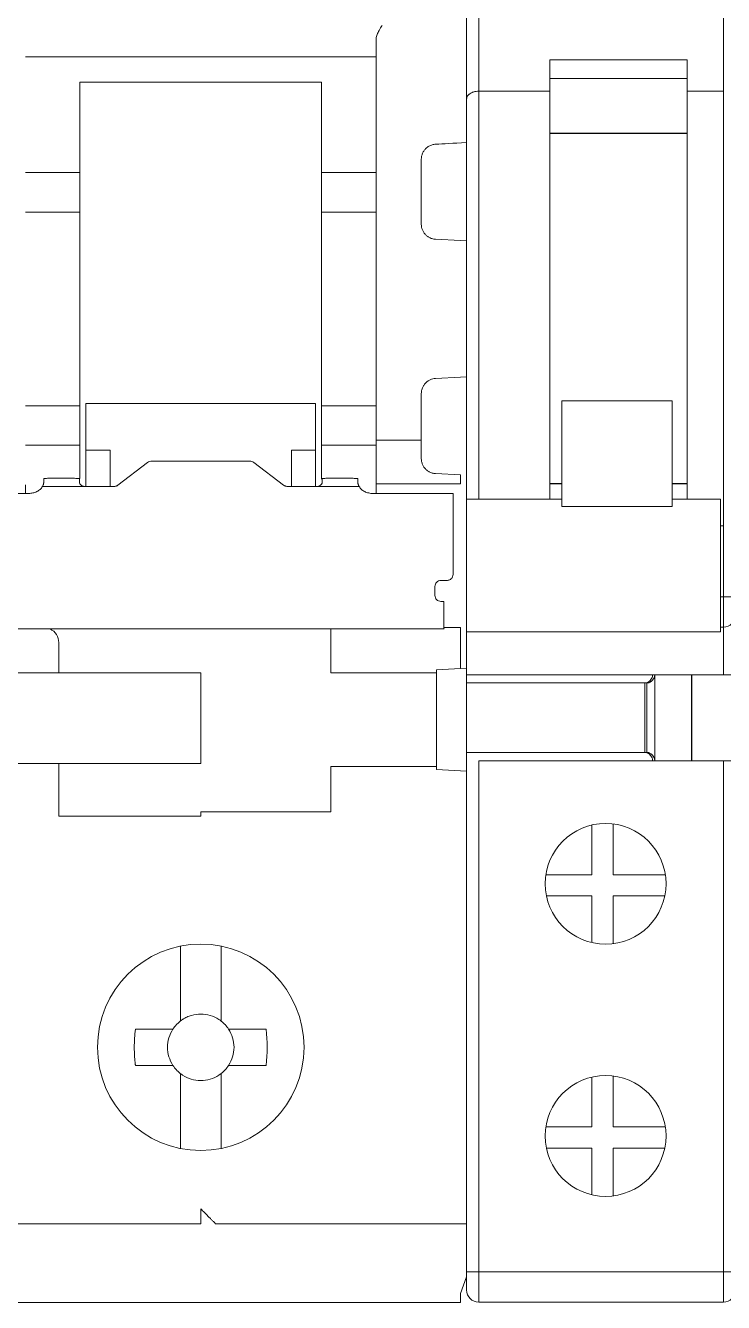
# Model space of a CAD drawing. Header units: millimetres. Extents: x 1359 to 3577, y 1336 to 3557.
# Drawn here: x 1926.07 to 1949.17, y 2922.52 to 2964.8 of the extents above; entities that cross this region are included whole.
import ezdxf

# ---------------------------------------------------------------- set-up
doc = ezdxf.new("R2010")
doc.units = ezdxf.units.MM
doc.layers.add('000-PI-Oprema', color=30, linetype='Continuous', lineweight=5)

msp = doc.modelspace()

# ---------------------------------------------------------------- linework, layer by layer
at = {"layer": '000-PI-Oprema', "color": 0, "linetype": 'ByBlock', "lineweight": 0}
for p, q in [((1940.671, 2962.371), (1940.671, 2988.982)), ((1941.071, 2962.625), (1941.071, 2988.982)), ((1949.171, 2962.625), (1949.171, 2988.982)), ((1943.421, 2962.625), (1943.421, 2963.667)), ((1947.971, 2963.667), (1943.421, 2963.667)), ((1947.971, 2963.667), (1947.971, 2962.625)), ((1947.971, 2963.051), (1943.421, 2963.051)), ((1940.671, 2949.121), (1940.671, 2962.371)), ((1943.421, 2962.625), (1941.071, 2962.625)), ((1941.071, 2962.625), (1941.071, 2949.121)), ((1943.421, 2962.625), (1943.421, 2949.121)), ((1949.171, 2962.625), (1947.971, 2962.625)), ((1947.971, 2949.121), (1947.971, 2962.625)), ((1949.171, 2948.238), (1949.171, 2962.625)), ((1947.971, 2961.238), (1943.421, 2961.238)), ((1947.971, 2961.232), (1943.421, 2961.232)), ((1946.071, 2961.238), (1946.071, 2961.232)), ((1943.821, 2952.373), (1943.821, 2948.875)), ((1947.471, 2952.373), (1943.821, 2952.373)), ((1947.471, 2952.373), (1947.471, 2948.875)), ((1943.421, 2949.632), (1943.821, 2949.632)), ((1943.821, 2949.626), (1943.421, 2949.626)), ((1947.471, 2949.632), (1947.971, 2949.632)), ((1947.971, 2949.626), (1947.471, 2949.626)), ((1940.671, 2923.532), (1940.671, 2949.121)), ((1943.821, 2949.121), (1940.671, 2949.121)), ((1947.471, 2948.875), (1943.821, 2948.875)), ((1949.071, 2949.121), (1947.471, 2949.121)), ((1949.071, 2949.121), (1949.071, 2944.721)), ((1949.171, 2948.238), (1949.071, 2948.238)), ((1949.171, 2945.882), (1949.171, 2948.238)), ((1949.071, 2945.882), (1949.171, 2945.882)), ((1949.571, 2945.882), (1949.171, 2945.882)), ((1949.171, 2944.882), (1949.171, 2945.882)), ((1940.671, 2944.721), (1949.071, 2944.721)), ((1949.071, 2944.882), (1949.171, 2944.882)), ((1949.171, 2943.307), (1949.171, 2944.882)), ((1940.671, 2943.307), (1949.171, 2943.307)), ((1940.671, 2943.032), (1946.564, 2943.032)), ((1946.564, 2943.032), (1946.636, 2943.032)), ((1946.564, 2943.032), (1946.564, 2940.732)), ((1946.636, 2943.032), (1946.636, 2940.732)), ((1946.65, 2943.032), (1946.636, 2943.032)), ((1946.898, 2943.307), (1946.898, 2940.457)), ((1948.119, 2943.307), (1948.119, 2940.457)), ((1948.121, 2943.307), (1948.121, 2940.457)), ((1949.571, 2943.307), (1949.171, 2943.307)), ((1946.564, 2940.732), (1940.671, 2940.732)), ((1941.071, 2940.457), (1949.171, 2940.457)), ((1941.071, 2923.532), (1941.071, 2940.457)), ((1946.636, 2940.732), (1946.564, 2940.732)), ((1946.65, 2940.732), (1946.636, 2940.732)), ((1949.171, 2940.457), (1949.571, 2940.457)), ((1949.171, 2923.532), (1949.171, 2940.457)), ((1944.82, 2938.33), (1944.82, 2936.682)), ((1945.52, 2938.366), (1945.52, 2936.682)), ((1943.294, 2936.682), (1944.82, 2936.682)), ((1945.52, 2936.682), (1947.249, 2936.682)), ((1944.82, 2935.982), (1943.312, 2935.982)), ((1944.82, 2935.982), (1944.82, 2934.433)), ((1945.52, 2934.397), (1945.52, 2935.982)), ((1947.231, 2935.982), (1945.52, 2935.982)), ((1944.82, 2929.98), (1944.82, 2928.332)), ((1945.52, 2930.016), (1945.52, 2928.332)), ((1943.294, 2928.332), (1944.82, 2928.332)), ((1945.52, 2928.332), (1947.249, 2928.332)), ((1943.312, 2927.632), (1944.82, 2927.632)), ((1944.82, 2927.632), (1944.82, 2926.083)), ((1945.52, 2926.047), (1945.52, 2927.632)), ((1947.231, 2927.632), (1945.52, 2927.632)), ((1940.671, 2922.932), (1940.671, 2923.532)), ((1941.071, 2923.532), (1940.671, 2923.532)), ((1941.071, 2923.532), (1949.171, 2923.532)), ((1941.071, 2922.532), (1941.071, 2923.532)), ((1949.571, 2923.532), (1949.171, 2923.532)), ((1949.171, 2922.532), (1949.171, 2923.532)), ((1941.071, 2922.532), (1949.171, 2922.532))]:
    msp.add_line(p, q, dxfattribs=at)
at = {"layer": '000-PI-Oprema', "color": 0, "lineweight": 0}
for p, q in [((1937.671, 2963.771), (1926.071, 2963.771)), ((1927.871, 2962.1), (1927.871, 2962.925)), ((1935.871, 2962.925), (1927.871, 2962.925)), ((1935.871, 2962.925), (1935.871, 2962.1)), ((1927.871, 2962.1), (1927.871, 2959.936)), ((1935.871, 2959.936), (1935.871, 2962.1)), ((1940.671, 2960.543), (1940.671, 2957.669)), ((1926.071, 2959.936), (1927.871, 2959.936)), ((1927.871, 2959.936), (1927.871, 2958.625)), ((1935.871, 2958.625), (1935.871, 2959.936)), ((1935.871, 2959.936), (1937.671, 2959.936)), ((1927.871, 2958.625), (1926.071, 2958.625)), ((1927.871, 2958.625), (1927.871, 2952.213)), ((1935.871, 2952.213), (1935.871, 2958.625)), ((1937.671, 2958.625), (1935.871, 2958.625)), ((1939.645, 2957.723), (1940.471, 2957.679)), ((1940.471, 2957.679), (1940.671, 2957.669)), ((1940.471, 2953.159), (1939.645, 2953.115)), ((1940.671, 2953.169), (1940.471, 2953.159)), ((1940.671, 2953.169), (1940.671, 2951.996)), ((1926.071, 2952.213), (1927.871, 2952.213)), ((1927.871, 2952.213), (1927.871, 2950.902)), ((1928.071, 2950.739), (1928.071, 2952.29)), ((1928.071, 2952.29), (1935.671, 2952.29)), ((1935.671, 2952.29), (1935.671, 2950.739)), ((1935.871, 2952.29), (1935.866, 2952.29)), ((1935.871, 2950.902), (1935.871, 2952.213)), ((1935.871, 2952.213), (1937.671, 2952.213)), ((1939.171, 2951.068), (1937.671, 2951.068)), ((1927.871, 2950.902), (1926.071, 2950.902)), ((1927.871, 2950.902), (1927.871, 2949.799)), ((1928.071, 2950.739), (1928.871, 2950.739)), ((1928.071, 2949.537), (1928.071, 2950.739)), ((1928.871, 2950.739), (1928.871, 2949.537)), ((1934.871, 2950.739), (1935.671, 2950.739)), ((1934.871, 2949.537), (1934.871, 2950.739)), ((1935.671, 2950.739), (1935.671, 2949.537)), ((1935.871, 2949.778), (1935.871, 2950.902)), ((1935.871, 2950.902), (1937.671, 2950.902)), ((1929.13, 2949.582), (1930.113, 2950.335)), ((1930.254, 2950.38), (1933.488, 2950.38)), ((1933.63, 2950.335), (1934.613, 2949.582)), ((1926.671, 2949.714), (1926.671, 2949.792)), ((1927.654, 2949.81), (1926.871, 2949.81)), ((1927.854, 2949.792), (1927.854, 2949.714)), ((1935.888, 2949.714), (1935.888, 2949.792)), ((1936.872, 2949.81), (1936.088, 2949.81)), ((1937.072, 2949.792), (1937.072, 2949.714)), ((1937.671, 2949.319), (1937.671, 2949.742)), ((1939.645, 2949.966), (1940.471, 2949.922)), ((1919.972, 2949.307), (1926.171, 2949.307)), ((1926.071, 2949.59), (1926.071, 2949.307)), ((1926.629, 2949.537), (1928.054, 2949.537)), ((1928.988, 2949.537), (1928.054, 2949.537)), ((1935.688, 2949.537), (1934.754, 2949.537)), ((1937.113, 2949.537), (1935.688, 2949.537)), ((1937.572, 2949.307), (1940.221, 2949.307)), ((1940.471, 2949.622), (1937.671, 2949.622)), ((1940.221, 2949.307), (1940.221, 2948.694)), ((1940.221, 2946.629), (1940.221, 2948.037)), ((1940.021, 2946.429), (1939.821, 2946.429)), ((1939.621, 2946.23), (1939.621, 2945.931)), ((1940.671, 2946.036), (1940.671, 2945.869)), ((1939.821, 2945.732), (1939.921, 2945.732)), ((1939.921, 2945.642), (1939.921, 2945.732)), ((1940.671, 2945.719), (1940.671, 2943.521)), ((1910.321, 2944.821), (1935.821, 2944.821)), ((1935.821, 2944.821), (1939.922, 2944.821)), ((1936.171, 2944.821), (1936.171, 2943.369)), ((1940.471, 2944.869), (1939.921, 2944.869)), ((1940.471, 2944.869), (1940.471, 2943.511)), ((1927.171, 2943.369), (1927.171, 2944.369)), ((1924.071, 2943.369), (1927.171, 2943.369)), ((1927.571, 2943.369), (1927.171, 2943.369)), ((1931.871, 2943.369), (1927.571, 2943.369)), ((1931.871, 2940.369), (1931.871, 2943.369)), ((1936.571, 2943.369), (1936.171, 2943.369)), ((1936.571, 2943.369), (1939.671, 2943.369)), ((1939.671, 2943.469), (1940.471, 2943.511)), ((1939.671, 2943.369), (1939.671, 2943.469)), ((1939.671, 2940.269), (1939.671, 2943.369)), ((1940.671, 2943.521), (1940.471, 2943.511)), ((1940.671, 2943.521), (1940.671, 2940.117)), ((1940.676, 2941.069), (1940.671, 2941.069)), ((1927.171, 2940.369), (1924.071, 2940.369)), ((1927.171, 2938.619), (1927.171, 2940.369)), ((1927.171, 2940.369), (1927.571, 2940.369)), ((1927.571, 2940.369), (1931.871, 2940.369)), ((1936.571, 2940.269), (1936.171, 2940.269)), ((1936.171, 2938.769), (1936.171, 2940.269)), ((1936.571, 2940.269), (1939.671, 2940.269)), ((1939.671, 2940.169), (1939.671, 2940.269)), ((1940.471, 2940.127), (1939.671, 2940.169)), ((1940.671, 2940.117), (1940.471, 2940.127)), ((1940.671, 2940.117), (1940.671, 2925.969)), ((1931.871, 2938.769), (1931.871, 2938.619)), ((1931.871, 2938.769), (1936.171, 2938.769)), ((1931.871, 2938.619), (1927.171, 2938.619)), ((1940.671, 2936.469), (1940.676, 2936.469)), ((1931.196, 2934.32), (1931.196, 2934.245)), ((1931.196, 2934.245), (1931.196, 2932.125)), ((1932.546, 2934.245), (1932.546, 2934.32)), ((1932.546, 2931.837), (1932.546, 2934.245)), ((1929.707, 2931.569), (1930.565, 2931.569)), ((1934.035, 2931.569), (1933.177, 2931.569)), ((1930.565, 2930.369), (1929.707, 2930.369)), ((1934.035, 2930.369), (1933.177, 2930.369)), ((1931.196, 2929.813), (1931.196, 2927.693)), ((1932.546, 2927.693), (1932.546, 2929.813)), ((1931.196, 2927.693), (1931.196, 2927.618)), ((1932.546, 2927.618), (1932.546, 2927.693)), ((1940.671, 2925.969), (1940.671, 2923.369)), ((1931.871, 2925.119), (1923.071, 2925.119)), ((1940.671, 2925.119), (1932.371, 2925.119)), ((1940.671, 2923.369), (1940.471, 2922.819)), ((1928.071, 2922.519), (1923.271, 2922.519)), ((1928.071, 2922.519), (1935.691, 2922.519)), ((1940.471, 2922.519), (1935.691, 2922.519))]:
    msp.add_line(p, q, dxfattribs=at)
at = {"layer": '000-PI-Oprema', "color": 0, "linetype": 'ByBlock', "lineweight": 0}
for centre in [(1945.271, 2936.382), (1945.271, 2928.032)]:
    msp.add_circle(centre, 2, dxfattribs=at)
at = {"layer": '000-PI-Oprema', "color": 0, "lineweight": 0}
msp.add_circle((1931.871, 2930.969), 3.418, dxfattribs=at)
at = {"layer": '000-PI-Oprema', "color": 0, "linetype": 'ByBlock', "lineweight": 0}
for centre, start, end in [((1949.171, 2945.282), 270, 0), ((1941.071, 2922.932), 180, 270), ((1949.171, 2922.932), 270, 0)]:
    msp.add_arc(centre, 0.4, start, end, dxfattribs=at)
at = {"layer": '000-PI-Oprema', "color": 0, "lineweight": 0}
for centre, radius, start, end in [((1926.671, 2944.369), 0.5, 0, 64.7859), ((1931.871, 2930.969), 1.1, 136.9319, 146.9443), ((1931.871, 2930.969), 1.1, 135, 136.9319), ((1931.871, 2930.969), 1.1, 133.0681, 135), ((1931.871, 2930.969), 1.1, 123.0557, 133.0681), ((1931.871, 2930.969), 1.1, 46.9319, 56.9443), ((1931.871, 2930.969), 1.1, 45, 46.9319), ((1931.871, 2930.969), 1.1, 43.0681, 45), ((1931.871, 2930.969), 1.1, 33.0557, 43.0681), ((1931.871, 2930.969), 1.1, 213.0557, 223.0681), ((1931.871, 2930.969), 1.1, 223.0681, 225), ((1931.871, 2930.969), 1.1, 315, 316.9319), ((1931.871, 2930.969), 1.1, 316.9319, 326.9443), ((1931.871, 2930.969), 1.1, 225, 226.9319), ((1931.871, 2930.969), 1.1, 226.9319, 236.9443), ((1931.871, 2930.969), 1.1, 303.0557, 313.0681), ((1931.871, 2930.969), 1.1, 313.0681, 315)]:
    msp.add_arc(centre, radius, start, end, dxfattribs=at)
for points, knots in [([(1937.671, 2964.312), (1937.672, 2964.333), (1937.674, 2964.376), (1937.689, 2964.443), (1937.71, 2964.509), (1937.74, 2964.576), (1937.791, 2964.675), (1937.838, 2964.749), (1937.871, 2964.802)], [0, 0, 0, 0, 0.117336, 0.242611, 0.377617, 0.505972, 0.652001, 1, 1, 1, 1]), ([(1940.671, 2964.802), (1940.671, 2964.77), (1940.671, 2964.705), (1940.671, 2964.61), (1940.671, 2964.515), (1940.671, 2964.388), (1940.671, 2964.231), (1940.671, 2964.055), (1940.671, 2963.895), (1940.671, 2963.758), (1940.671, 2963.643), (1940.671, 2963.588), (1940.671, 2963.56)], [0, 0, 0, 0, 0.061391, 0.122427, 0.18342, 0.24468, 0.372209, 0.500076, 0.627605, 0.755472, 0.877481, 1, 1, 1, 1]), ([(1937.671, 2964.158), (1937.671, 2964.168), (1937.671, 2964.187), (1937.671, 2964.223), (1937.671, 2964.264), (1937.671, 2964.296), (1937.671, 2964.312)], [0, 0, 0, 0, 0.251193, 0.5, 0.748807, 1, 1, 1, 1]), ([(1937.671, 2961.096), (1937.671, 2961.179), (1937.671, 2961.346), (1937.671, 2961.588), (1937.671, 2961.822), (1937.671, 2962.05), (1937.671, 2962.27), (1937.671, 2962.483), (1937.671, 2962.688), (1937.671, 2962.952), (1937.671, 2963.262), (1937.671, 2963.598), (1937.671, 2963.901), (1937.671, 2964.072), (1937.671, 2964.158)], [0, 0, 0, 0, 0.062754, 0.125301, 0.187708, 0.250043, 0.312375, 0.374772, 0.437302, 0.500033, 0.625237, 0.749935, 0.874674, 1, 1, 1, 1]), ([(1940.671, 2963.56), (1940.671, 2963.523), (1940.671, 2963.45), (1940.671, 2963.33), (1940.671, 2963.203), (1940.671, 2963.069), (1940.671, 2962.928), (1940.671, 2962.779), (1940.671, 2962.623), (1940.671, 2962.405), (1940.671, 2962.116), (1940.671, 2961.744), (1940.671, 2961.349), (1940.671, 2961.066), (1940.671, 2960.925)], [0, 0, 0, 0, 0.062728, 0.125272, 0.18769, 0.250045, 0.312396, 0.374803, 0.437328, 0.500029, 0.625194, 0.749922, 0.874696, 1, 1, 1, 1]), ([(1937.671, 2959.702), (1937.671, 2959.774), (1937.671, 2959.916), (1937.671, 2960.124), (1937.671, 2960.328), (1937.671, 2960.527), (1937.671, 2960.722), (1937.671, 2960.912), (1937.671, 2961.035), (1937.671, 2961.096)], [0, 0, 0, 0, 0.143512, 0.28637, 0.428834, 0.571166, 0.71363, 0.856488, 1, 1, 1, 1]), ([(1939.645, 2960.872), (1939.627, 2960.871), (1939.589, 2960.868), (1939.533, 2960.855), (1939.478, 2960.835), (1939.423, 2960.809), (1939.371, 2960.774), (1939.316, 2960.727), (1939.258, 2960.661), (1939.21, 2960.574), (1939.177, 2960.474), (1939.173, 2960.407), (1939.171, 2960.373)], [0, 0, 0, 0, 0.067869, 0.138425, 0.211987, 0.288836, 0.369219, 0.453352, 0.573685, 0.721104, 0.860335, 1, 1, 1, 1]), ([(1939.171, 2960.373), (1939.171, 2960.307), (1939.171, 2960.176), (1939.171, 2959.975), (1939.171, 2959.838), (1939.171, 2959.769)], [0, 0, 0, 0, 0.333419, 0.666581, 1, 1, 1, 1]), ([(1937.671, 2951.135), (1937.671, 2951.249), (1937.671, 2951.477), (1937.671, 2951.823), (1937.671, 2952.171), (1937.671, 2952.521), (1937.671, 2952.874), (1937.671, 2953.471), (1937.671, 2954.319), (1937.671, 2955.419), (1937.671, 2956.519), (1937.671, 2957.486), (1937.671, 2958.317), (1937.671, 2959.017), (1937.671, 2959.474), (1937.671, 2959.702)], [0, 0, 0, 0, 0.041431, 0.082793, 0.124119, 0.165441, 0.206793, 0.248207, 0.374079, 0.500012, 0.625883, 0.751817, 0.834548, 0.917188, 1, 1, 1, 1]), ([(1939.171, 2959.769), (1939.171, 2959.668), (1939.171, 2959.465), (1939.171, 2959.157), (1939.171, 2958.848), (1939.171, 2958.536), (1939.171, 2958.327), (1939.171, 2958.222)], [0, 0, 0, 0, 0.200123, 0.400061, 0.599939, 0.799877, 1, 1, 1, 1]), ([(1939.645, 2957.723), (1939.624, 2957.724), (1939.582, 2957.728), (1939.521, 2957.744), (1939.453, 2957.77), (1939.38, 2957.812), (1939.308, 2957.874), (1939.249, 2957.949), (1939.205, 2958.034), (1939.176, 2958.126), (1939.173, 2958.19), (1939.171, 2958.222)], [0, 0, 0, 0, 0.082209, 0.16366, 0.245689, 0.369303, 0.493372, 0.618767, 0.744744, 0.872104, 1, 1, 1, 1]), ([(1940.671, 2957.669), (1940.671, 2957.563), (1940.671, 2957.35), (1940.671, 2957.03), (1940.671, 2956.709), (1940.671, 2956.388), (1940.671, 2956.066), (1940.671, 2955.743), (1940.671, 2955.338), (1940.671, 2954.853), (1940.671, 2954.289), (1940.671, 2953.727), (1940.671, 2953.355), (1940.671, 2953.169)], [0, 0, 0, 0, 0.071572, 0.143012, 0.214372, 0.285701, 0.357051, 0.428472, 0.500015, 0.625079, 0.749917, 0.8748, 1, 1, 1, 1]), ([(1939.171, 2952.616), (1939.172, 2952.637), (1939.174, 2952.68), (1939.186, 2952.743), (1939.21, 2952.813), (1939.249, 2952.889), (1939.308, 2952.964), (1939.38, 2953.026), (1939.462, 2953.073), (1939.551, 2953.105), (1939.614, 2953.112), (1939.645, 2953.115)], [0, 0, 0, 0, 0.085573, 0.170275, 0.255463, 0.381339, 0.506835, 0.630803, 0.754517, 0.877108, 1, 1, 1, 1]), ([(1939.171, 2952.616), (1939.171, 2952.511), (1939.171, 2952.302), (1939.171, 2951.99), (1939.171, 2951.681), (1939.171, 2951.373), (1939.171, 2951.17), (1939.171, 2951.068)], [0, 0, 0, 0, 0.200123, 0.400061, 0.599939, 0.799877, 1, 1, 1, 1]), ([(1940.671, 2952.019), (1940.671, 2952.005), (1940.671, 2951.977), (1940.671, 2951.754), (1940.671, 2951.406), (1940.671, 2950.949), (1940.671, 2950.567), (1940.671, 2950.295)], [0, 0, 0, 0, 0.201961, 0.403921, 0.605881, 0.807842, 1, 1, 1, 1]), ([(1937.671, 2949.742), (1937.671, 2949.803), (1937.671, 2949.926), (1937.671, 2950.116), (1937.671, 2950.311), (1937.671, 2950.51), (1937.671, 2950.714), (1937.671, 2950.922), (1937.671, 2951.064), (1937.671, 2951.135)], [0, 0, 0, 0, 0.143512, 0.28637, 0.428834, 0.571166, 0.71363, 0.856488, 1, 1, 1, 1]), ([(1939.171, 2951.068), (1939.171, 2951), (1939.171, 2950.863), (1939.171, 2950.662), (1939.171, 2950.531), (1939.171, 2950.465)], [0, 0, 0, 0, 0.333419, 0.666581, 1, 1, 1, 1]), ([(1939.645, 2949.966), (1939.626, 2949.967), (1939.587, 2949.971), (1939.531, 2949.984), (1939.465, 2950.007), (1939.393, 2950.046), (1939.319, 2950.105), (1939.256, 2950.18), (1939.209, 2950.267), (1939.177, 2950.363), (1939.173, 2950.431), (1939.171, 2950.465)], [0, 0, 0, 0, 0.070997, 0.142096, 0.214572, 0.332081, 0.453288, 0.585757, 0.721078, 0.860541, 1, 1, 1, 1]), ([(1926.671, 2949.663), (1926.671, 2949.655), (1926.67, 2949.638), (1926.661, 2949.607), (1926.649, 2949.573), (1926.636, 2949.549), (1926.629, 2949.537)], [0, 0, 0, 0, 0.256458, 0.506841, 0.753776, 1, 1, 1, 1]), ([(1926.671, 2949.792), (1926.671, 2949.797), (1926.693, 2949.801), (1926.767, 2949.808), (1926.819, 2949.81), (1926.871, 2949.81)], [0, 0, 0, 0, 0.5, 0.5, 1, 1, 1, 1]), ([(1927.854, 2949.792), (1927.854, 2949.793), (1927.852, 2949.796), (1927.84, 2949.799), (1927.822, 2949.802), (1927.789, 2949.805), (1927.733, 2949.809), (1927.681, 2949.809), (1927.654, 2949.81)], [0, 0, 0, 0, 0.128148, 0.251094, 0.373747, 0.501054, 0.748354, 1, 1, 1, 1]), ([(1928.054, 2949.537), (1928.041, 2949.538), (1928.014, 2949.539), (1927.975, 2949.548), (1927.941, 2949.562), (1927.901, 2949.586), (1927.862, 2949.624), (1927.857, 2949.65), (1927.854, 2949.663)], [0, 0, 0, 0, 0.128818, 0.251822, 0.37424, 0.501366, 0.746636, 1, 1, 1, 1]), ([(1935.888, 2949.663), (1935.888, 2949.657), (1935.886, 2949.644), (1935.875, 2949.623), (1935.857, 2949.601), (1935.824, 2949.574), (1935.769, 2949.544), (1935.715, 2949.539), (1935.688, 2949.537)], [0, 0, 0, 0, 0.130698, 0.254597, 0.376443, 0.501216, 0.749391, 1, 1, 1, 1]), ([(1935.888, 2949.792), (1935.888, 2949.797), (1935.91, 2949.801), (1935.984, 2949.808), (1936.036, 2949.81), (1936.088, 2949.81)], [0, 0, 0, 0, 0.5, 0.5, 1, 1, 1, 1]), ([(1937.072, 2949.792), (1937.071, 2949.793), (1937.069, 2949.796), (1937.058, 2949.799), (1937.039, 2949.802), (1937.006, 2949.805), (1936.951, 2949.809), (1936.898, 2949.809), (1936.872, 2949.81)], [0, 0, 0, 0, 0.128148, 0.251094, 0.373747, 0.501054, 0.748354, 1, 1, 1, 1]), ([(1937.113, 2949.537), (1937.107, 2949.549), (1937.094, 2949.573), (1937.081, 2949.607), (1937.073, 2949.638), (1937.072, 2949.655), (1937.072, 2949.663)], [0, 0, 0, 0, 0.246224, 0.493159, 0.743542, 1, 1, 1, 1]), ([(1940.671, 2949.913), (1940.671, 2949.842), (1940.671, 2949.699), (1940.671, 2949.493), (1940.671, 2949.292), (1940.671, 2949.097), (1940.671, 2948.908), (1940.671, 2948.725), (1940.671, 2948.549), (1940.671, 2948.322), (1940.671, 2948.056), (1940.671, 2947.765), (1940.671, 2947.502), (1940.671, 2947.353), (1940.671, 2947.278)], [0, 0, 0, 0, 0.062728, 0.125272, 0.18769, 0.250045, 0.312396, 0.374803, 0.437328, 0.500029, 0.625194, 0.749922, 0.874696, 1, 1, 1, 1]), ([(1926.629, 2949.537), (1926.618, 2949.52), (1926.597, 2949.487), (1926.554, 2949.442), (1926.504, 2949.402), (1926.427, 2949.358), (1926.316, 2949.316), (1926.22, 2949.31), (1926.171, 2949.307)], [0, 0, 0, 0, 0.126929, 0.250928, 0.374602, 0.500576, 0.748126, 1, 1, 1, 1]), ([(1929.13, 2949.582), (1929.12, 2949.575), (1929.1, 2949.562), (1929.066, 2949.548), (1929.028, 2949.539), (1929.002, 2949.538), (1928.988, 2949.537)], [0, 0, 0, 0, 0.25487, 0.5, 0.74513, 1, 1, 1, 1]), ([(1934.754, 2949.537), (1934.741, 2949.538), (1934.715, 2949.539), (1934.677, 2949.548), (1934.642, 2949.562), (1934.623, 2949.575), (1934.613, 2949.582)], [0, 0, 0, 0, 0.25487, 0.5, 0.74513, 1, 1, 1, 1]), ([(1937.572, 2949.307), (1937.547, 2949.308), (1937.499, 2949.31), (1937.428, 2949.322), (1937.36, 2949.342), (1937.276, 2949.377), (1937.182, 2949.438), (1937.136, 2949.504), (1937.113, 2949.537)], [0, 0, 0, 0, 0.126929, 0.250928, 0.374602, 0.500576, 0.748126, 1, 1, 1, 1]), ([(1940.671, 2947.278), (1940.671, 2947.265), (1940.671, 2947.238), (1940.671, 2947.191), (1940.671, 2947.138), (1940.671, 2947.058), (1940.671, 2946.943), (1940.671, 2946.783), (1940.671, 2946.607), (1940.671, 2946.421), (1940.671, 2946.229), (1940.671, 2946.1), (1940.671, 2946.036)], [0, 0, 0, 0, 0.061391, 0.122427, 0.18342, 0.24468, 0.372209, 0.500076, 0.627605, 0.755472, 0.877481, 1, 1, 1, 1]), ([(1939.821, 2946.429), (1939.769, 2946.429), (1939.717, 2946.408), (1939.643, 2946.334), (1939.621, 2946.282), (1939.621, 2946.23)], [0, 0, 0, 0, 0.5, 0.5, 1, 1, 1, 1]), ([(1940.021, 2946.429), (1940.035, 2946.43), (1940.061, 2946.432), (1940.099, 2946.443), (1940.133, 2946.462), (1940.173, 2946.495), (1940.213, 2946.55), (1940.219, 2946.602), (1940.221, 2946.629)], [0, 0, 0, 0, 0.128148, 0.251094, 0.373747, 0.501054, 0.748354, 1, 1, 1, 1]), ([(1939.621, 2945.931), (1939.621, 2945.879), (1939.643, 2945.827), (1939.717, 2945.753), (1939.769, 2945.732), (1939.821, 2945.732)], [0, 0, 0, 0, 0.5, 0.5, 1, 1, 1, 1]), ([(1940.671, 2945.869), (1940.671, 2945.856), (1940.671, 2945.83), (1940.671, 2945.793), (1940.671, 2945.757), (1940.671, 2945.725), (1940.671, 2945.721), (1940.671, 2945.719)], [0, 0, 0, 0, 0.169382, 0.332374, 0.500748, 0.7482, 1, 1, 1, 1]), ([(1939.921, 2945.642), (1939.921, 2945.526), (1939.921, 2945.293), (1939.921, 2945.016), (1939.921, 2944.844), (1939.921, 2944.836), (1939.922, 2944.821)], [0, 0, 0, 0, 0.264619, 0.529237, 0.793855, 1, 1, 1, 1]), ([(1932.471, 2931.891), (1932.382, 2931.949), (1932.284, 2931.993), (1932.081, 2932.053), (1931.978, 2932.069), (1931.765, 2932.069), (1931.661, 2932.053), (1931.509, 2932.009), (1931.459, 2931.99), (1931.387, 2931.957), (1931.363, 2931.945), (1931.328, 2931.926), (1931.316, 2931.919), (1931.299, 2931.909), (1931.291, 2931.903), (1931.282, 2931.898), (1931.277, 2931.895), (1931.273, 2931.894), (1931.271, 2931.891)], [0, 0, 0, 0, 0.25, 0.25, 0.5, 0.5, 0.75, 0.75, 0.875, 0.875, 0.9375, 0.9375, 0.96875, 0.96875, 0.984375, 0.992187, 0.992187, 1, 1, 1, 1]), ([(1929.707, 2931.569), (1929.683, 2931.37), (1929.671, 2931.169), (1929.671, 2930.869), (1929.674, 2930.769), (1929.683, 2930.618), (1929.687, 2930.568), (1929.694, 2930.494), (1929.698, 2930.456), (1929.702, 2930.413), (1929.705, 2930.391), (1929.706, 2930.381), (1929.707, 2930.375), (1929.709, 2930.372), (1929.707, 2930.369)], [0, 0, 0, 0, 0.5, 0.5, 0.75, 0.75, 0.875, 0.875, 0.9375, 0.96875, 0.984375, 0.992188, 0.992188, 1, 1, 1, 1]), ([(1930.949, 2931.569), (1930.833, 2931.391), (1930.771, 2931.182), (1930.771, 2930.757), (1930.833, 2930.547), (1930.949, 2930.369)], [0, 0, 0, 0, 0.5, 0.5, 1, 1, 1, 1]), ([(1932.793, 2930.369), (1932.909, 2930.548), (1932.971, 2930.757), (1932.971, 2931.18), (1932.91, 2931.391), (1932.793, 2931.569)], [0, 0, 0, 0, 0.5, 0.5, 1, 1, 1, 1]), ([(1931.271, 2930.047), (1931.449, 2929.931), (1931.657, 2929.869), (1932.082, 2929.869), (1932.293, 2929.931), (1932.471, 2930.047)], [0, 0, 0, 0, 0.5, 0.5, 1, 1, 1, 1]), ([(1931.871, 2925.619), (1931.871, 2925.598), (1931.871, 2925.556), (1931.871, 2925.494), (1931.871, 2925.422), (1931.871, 2925.343), (1931.871, 2925.264), (1931.871, 2925.198), (1931.871, 2925.153), (1931.871, 2925.124), (1931.871, 2925.121), (1931.871, 2925.119)], [0, 0, 0, 0, 0.080758, 0.160392, 0.240099, 0.368585, 0.500066, 0.628554, 0.760036, 0.877963, 1, 1, 1, 1]), ([(1931.871, 2925.619), (1931.892, 2925.599), (1931.929, 2925.561), (1931.982, 2925.508), (1932.025, 2925.465), (1932.082, 2925.408), (1932.15, 2925.34), (1932.227, 2925.263), (1932.289, 2925.201), (1932.336, 2925.154), (1932.366, 2925.124), (1932.369, 2925.121), (1932.371, 2925.119)], [0, 0, 0, 0, 0.090531, 0.16862, 0.234268, 0.287481, 0.430984, 0.554468, 0.680793, 0.795506, 0.900919, 1, 1, 1, 1]), ([(1940.471, 2922.519), (1940.471, 2922.519), (1940.471, 2922.573), (1940.471, 2922.709), (1940.471, 2922.762), (1940.471, 2922.819)], [0, 0, 0, 0, 0.5, 0.5, 0.737757, 0.737757, 0.737757, 0.737757])]:
    msp.add_open_spline(points, degree=3, knots=knots, dxfattribs=at)
at = {"layer": '000-PI-Oprema', "color": 0, "linetype": 'ByBlock', "lineweight": 0}
for points, knots in [([(1940.671, 2962.371), (1940.671, 2962.375), (1940.671, 2962.378), (1940.672, 2962.386), (1940.673, 2962.398), (1940.676, 2962.409), (1940.682, 2962.432), (1940.689, 2962.447), (1940.702, 2962.47), (1940.707, 2962.477), (1940.718, 2962.491), (1940.73, 2962.505), (1940.744, 2962.518), (1940.759, 2962.531), (1940.768, 2962.538), (1940.794, 2962.556), (1940.814, 2962.567), (1940.846, 2962.582), (1940.858, 2962.587), (1940.881, 2962.595), (1940.906, 2962.603), (1940.932, 2962.61), (1940.952, 2962.614), (1940.959, 2962.615), (1940.972, 2962.618), (1940.979, 2962.619), (1941.014, 2962.623), (1941.042, 2962.625), (1941.071, 2962.625)], [0, 0, 0, 0, 0.03125, 0.03125, 0.0625, 0.125, 0.125, 0.25, 0.25, 0.3125, 0.3125, 0.375, 0.4375, 0.4375, 0.5, 0.5, 0.625, 0.625, 0.6875, 0.6875, 0.75, 0.8125, 0.8125, 0.84375, 0.84375, 0.875, 0.875, 1, 1, 1, 1]), ([(1946.57, 2943.032), (1946.59, 2943.032), (1946.631, 2943.038), (1946.692, 2943.067), (1946.748, 2943.115), (1946.793, 2943.177), (1946.819, 2943.242), (1946.827, 2943.288), (1946.828, 2943.307)], [0, 0, 0, 0, 0.175586, 0.351172, 0.526758, 0.702344, 0.87793, 1, 1, 1, 1]), ([(1946.897, 2943.307), (1946.896, 2943.294), (1946.894, 2943.282), (1946.89, 2943.261), (1946.887, 2943.251), (1946.882, 2943.231), (1946.878, 2943.221), (1946.867, 2943.193), (1946.858, 2943.175), (1946.842, 2943.15), (1946.836, 2943.142), (1946.824, 2943.127), (1946.812, 2943.112), (1946.798, 2943.099), (1946.785, 2943.087), (1946.778, 2943.081), (1946.756, 2943.066), (1946.742, 2943.057), (1946.721, 2943.047), (1946.714, 2943.044), (1946.7, 2943.039), (1946.693, 2943.038), (1946.673, 2943.033), (1946.661, 2943.032), (1946.65, 2943.032)], [0, 0, 0, 0, 0.07828, 0.07828, 0.144117, 0.144117, 0.209954, 0.209954, 0.341628, 0.341628, 0.407465, 0.407465, 0.473303, 0.53914, 0.53914, 0.604977, 0.604977, 0.736651, 0.736651, 0.802488, 0.802488, 0.868326, 0.868326, 1, 1, 1, 1]), ([(1946.828, 2940.457), (1946.827, 2940.476), (1946.819, 2940.521), (1946.793, 2940.587), (1946.748, 2940.649), (1946.692, 2940.696), (1946.631, 2940.725), (1946.59, 2940.732), (1946.57, 2940.732)], [0, 0, 0, 0, 0.122057, 0.297646, 0.473234, 0.648823, 0.824411, 1, 1, 1, 1]), ([(1946.65, 2940.732), (1946.661, 2940.732), (1946.673, 2940.73), (1946.693, 2940.726), (1946.7, 2940.724), (1946.713, 2940.719), (1946.721, 2940.716), (1946.742, 2940.706), (1946.756, 2940.698), (1946.777, 2940.682), (1946.784, 2940.676), (1946.798, 2940.664), (1946.812, 2940.651), (1946.824, 2940.637), (1946.836, 2940.621), (1946.842, 2940.613), (1946.858, 2940.588), (1946.867, 2940.57), (1946.878, 2940.542), (1946.882, 2940.532), (1946.887, 2940.513), (1946.89, 2940.503), (1946.894, 2940.481), (1946.896, 2940.469), (1946.897, 2940.457)], [0, 0, 0, 0, 0.131674, 0.131674, 0.197511, 0.197511, 0.263348, 0.263348, 0.395022, 0.395022, 0.46086, 0.46086, 0.526697, 0.592534, 0.592534, 0.658371, 0.658371, 0.790045, 0.790045, 0.855882, 0.855882, 0.921719, 0.921719, 1, 1, 1, 1])]:
    msp.add_open_spline(points, degree=3, knots=knots, dxfattribs=at)
at = {"layer": '000-PI-Oprema', "color": 0, "lineweight": 0}
for points in [[(1939.645, 2960.872), (1939.92, 2960.887), (1940.196, 2960.901), (1940.671, 2960.925)], [(1940.671, 2960.543), (1940.671, 2960.773), (1940.671, 2960.91), (1940.671, 2960.925)], [(1930.113, 2950.335), (1930.15, 2950.363), (1930.202, 2950.38), (1930.254, 2950.38)], [(1933.488, 2950.38), (1933.541, 2950.38), (1933.593, 2950.363), (1933.63, 2950.335)], [(1940.671, 2949.913), (1940.671, 2949.928), (1940.671, 2950.065), (1940.671, 2950.295)], [(1926.671, 2949.714), (1926.671, 2949.708), (1926.671, 2949.691), (1926.671, 2949.663)], [(1927.854, 2949.663), (1927.854, 2949.691), (1927.854, 2949.708), (1927.854, 2949.714)], [(1935.888, 2949.714), (1935.888, 2949.708), (1935.888, 2949.691), (1935.888, 2949.663)], [(1937.072, 2949.663), (1937.072, 2949.691), (1937.072, 2949.708), (1937.072, 2949.714)], [(1940.471, 2949.622), (1940.471, 2949.72), (1940.471, 2949.82), (1940.471, 2949.922)], [(1940.221, 2948.037), (1940.221, 2948.272), (1940.221, 2948.514), (1940.221, 2948.694)], [(1931.196, 2932.125), (1931.196, 2932.087), (1931.196, 2932.049), (1931.196, 2931.837)], [(1930.565, 2931.569), (1930.689, 2931.569), (1930.815, 2931.569), (1930.949, 2931.569)], [(1933.177, 2931.569), (1933.054, 2931.569), (1932.927, 2931.569), (1932.793, 2931.569)], [(1934.035, 2931.569), (1934.083, 2931.171), (1934.083, 2930.767), (1934.035, 2930.369)], [(1930.565, 2930.369), (1930.689, 2930.369), (1930.815, 2930.369), (1930.949, 2930.369)], [(1932.793, 2930.369), (1932.927, 2930.369), (1933.054, 2930.369), (1933.177, 2930.369)], [(1931.196, 2930.1), (1931.196, 2929.889), (1931.196, 2929.851), (1931.196, 2929.813)], [(1932.546, 2930.1), (1932.546, 2929.889), (1932.546, 2929.851), (1932.546, 2929.813)]]:
    msp.add_open_spline(points, degree=3, dxfattribs=at)

doc.saveas('drawing.dxf')
